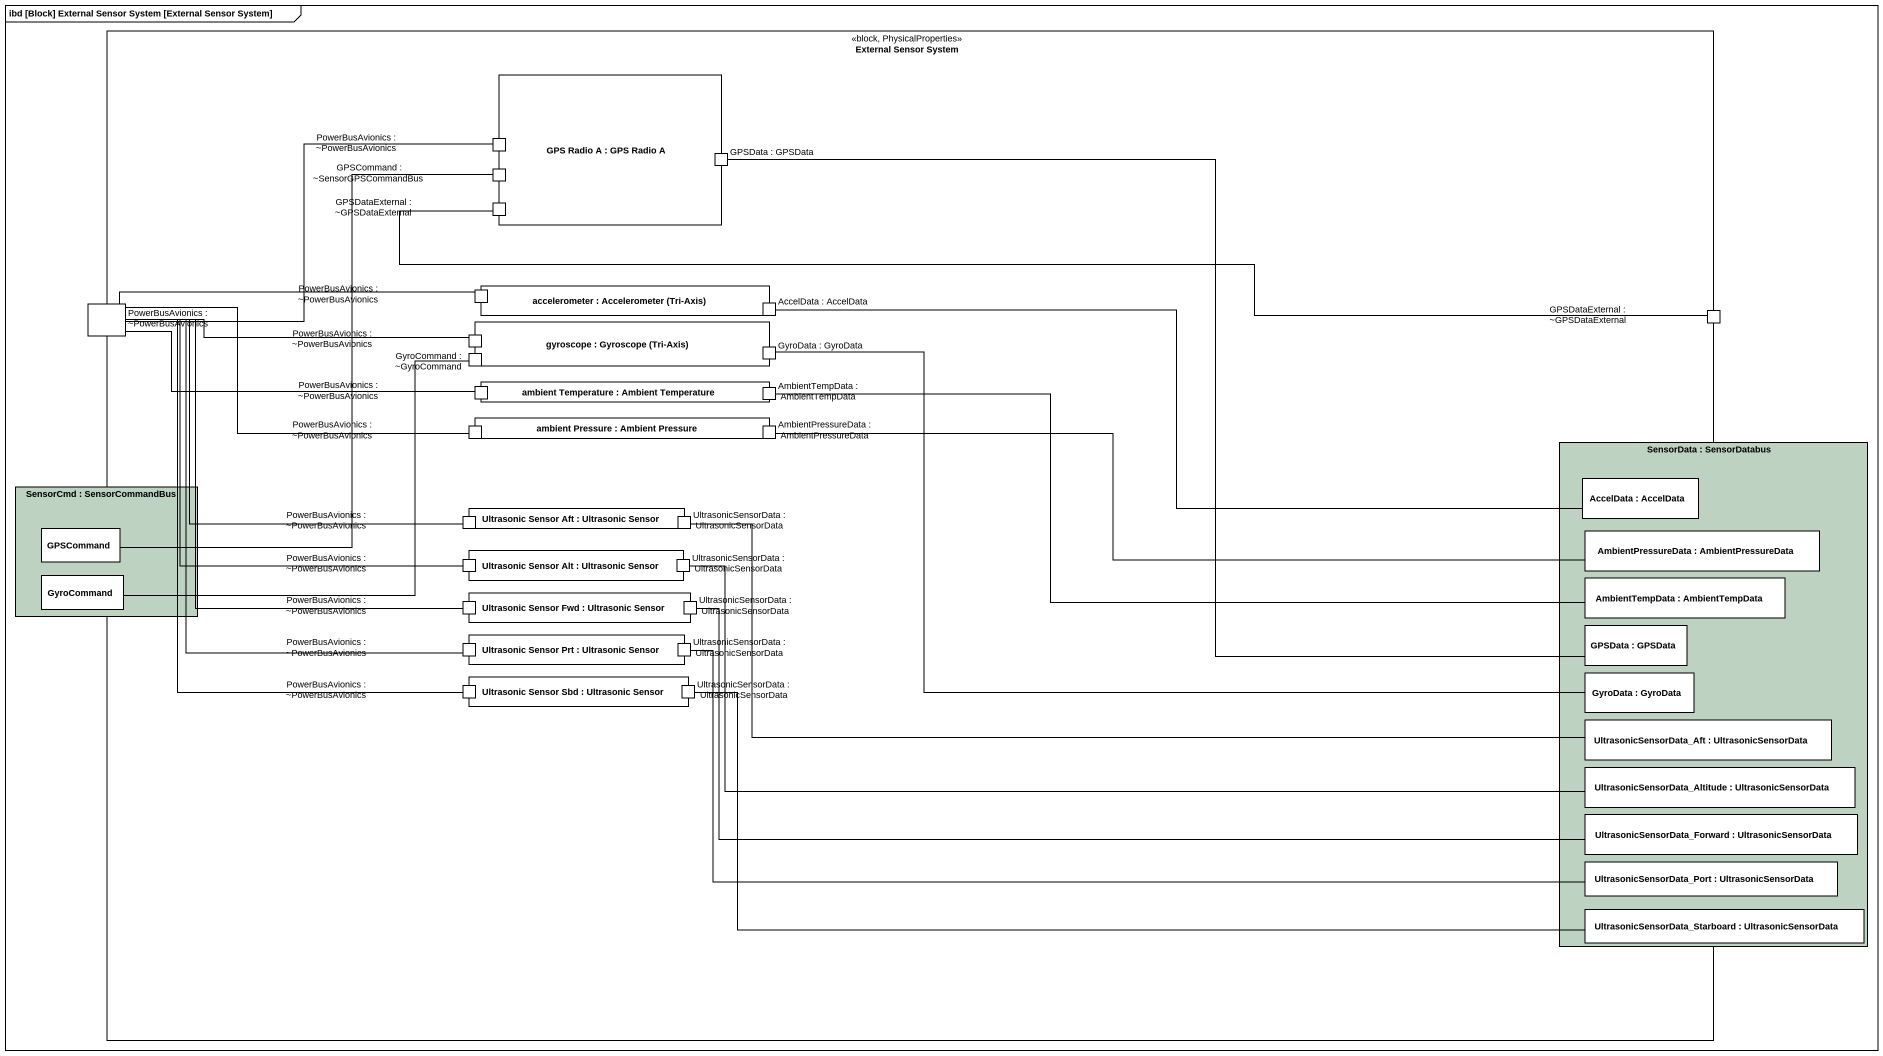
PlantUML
@startuml
mainframe ibd [Block] External Sensor System [External Sensor System]
rectangle "External Sensor System" as External_Sensor_System <<block, PhysicalProperties>> {
  rectangle "GPS Radio A : GPS Radio A" as GPS_Radio_A {
    port "PowerBusAvionics : ~PowerBusAvionics" as PowerBusAvionics
    port "GPSData : GPSData" as GPSData_GPSData
    port "GPSCommand : ~SensorGPSCommandBus" as GPSCommand
    port "GPSDataExternal : ~GPSDataExternal" as GPSDataExternal
  }
  port "PowerBusAvionics : ~PowerBusAvionics" as PowerBusAvionics_2
  rectangle "accelerometer : Accelerometer (Tri-Axis)" as accelerometer {
    port "PowerBusAvionics : ~PowerBusAvionics" as PowerBusAvionics_3
    port "AccelData : AccelData" as AccelData_AccelData
  }
  port "GPSDataExternal : ~GPSDataExternal" as GPSDataExternal_2
  rectangle "gyroscope : Gyroscope (Tri-Axis)" as gyroscope {
    port "PowerBusAvionics : ~PowerBusAvionics" as PowerBusAvionics_4
    port "GyroCommand : ~GyroCommand" as GyroCommand_GyroCommand
    port "GyroData : GyroData" as GyroData_GyroData
  }
  rectangle "ambient Temperature : Ambient Temperature" as ambient_Temperature {
    port "PowerBusAvionics : ~PowerBusAvionics" as PowerBusAvionics_5
    port "AmbientTempData : AmbientTempData" as AmbientTempData
  }
  rectangle "ambient Pressure : Ambient Pressure" as ambient_Pressure {
    port "PowerBusAvionics : ~PowerBusAvionics" as PowerBusAvionics_6
    port "AmbientPressureData : AmbientPressureData" as AmbientPressureData
  }
  rectangle "SensorData : SensorDatabus" as SensorData #BDD2C1 {
    rectangle "AccelData : AccelData" as AccelData
    rectangle "AmbientPressureData : AmbientPressureData" as AmbientPressureData_2
    rectangle "AmbientTempData : AmbientTempData" as AmbientTempData_2
    rectangle "GPSData : GPSData" as GPSData
    rectangle "GyroData : GyroData" as GyroData
    rectangle "UltrasonicSensorData_Aft : UltrasonicSensorData" as UltrasonicSensorData_Aft
    rectangle "UltrasonicSensorData_Altitude : UltrasonicSensorData" as UltrasonicSensorData_6
    rectangle "UltrasonicSensorData_Forward : UltrasonicSensorData" as UltrasonicSensorData_Forward
    rectangle "UltrasonicSensorData_Port : UltrasonicSensorData" as UltrasonicSensorData_Port
    rectangle "UltrasonicSensorData_Starboard : UltrasonicSensorData" as UltrasonicSensorData_7
  }
  rectangle "SensorCmd : SensorCommandBus" as SensorCmd #BDD2C1 {
    rectangle "GPSCommand" as GPSCommand_2
    rectangle GyroCommand
  }
  rectangle "Ultrasonic Sensor Aft : Ultrasonic Sensor" as Ultrasonic_Sensor_Aft {
    port "PowerBusAvionics : ~PowerBusAvionics" as PowerBusAvionics_7
    port "UltrasonicSensorData : UltrasonicSensorData" as UltrasonicSensorData
  }
  rectangle "Ultrasonic Sensor Alt : Ultrasonic Sensor" as Ultrasonic_Sensor_Alt {
    port "PowerBusAvionics : ~PowerBusAvionics" as PowerBusAvionics_8
    port "UltrasonicSensorData : UltrasonicSensorData" as UltrasonicSensorData_2
  }
  rectangle "Ultrasonic Sensor Fwd : Ultrasonic Sensor" as Ultrasonic_Sensor_Fwd {
    port "PowerBusAvionics : ~PowerBusAvionics" as PowerBusAvionics_9
    port "UltrasonicSensorData : UltrasonicSensorData" as UltrasonicSensorData_3
  }
  rectangle "Ultrasonic Sensor Prt : Ultrasonic Sensor" as Ultrasonic_Sensor_Prt {
    port "PowerBusAvionics : ~PowerBusAvionics" as PowerBusAvionics_10
    port "UltrasonicSensorData : UltrasonicSensorData" as UltrasonicSensorData_4
  }
  rectangle "Ultrasonic Sensor Sbd : Ultrasonic Sensor" as Ultrasonic_Sensor_Sbd {
    port "PowerBusAvionics : ~PowerBusAvionics" as PowerBusAvionics_11
    port "UltrasonicSensorData : UltrasonicSensorData" as UltrasonicSensorData_5
  }
}
PowerBusAvionics -left- PowerBusAvionics_2
GPSData_GPSData -right- GPSData
GPSCommand -- GPSCommand_2
PowerBusAvionics_2 -right- PowerBusAvionics_3
PowerBusAvionics_2 -right- PowerBusAvionics_4
PowerBusAvionics_2 -right- PowerBusAvionics_5
PowerBusAvionics_2 -right- PowerBusAvionics_6
PowerBusAvionics_2 -right- PowerBusAvionics_7
PowerBusAvionics_2 -- PowerBusAvionics_8
PowerBusAvionics_2 -- PowerBusAvionics_9
PowerBusAvionics_2 -- PowerBusAvionics_10
PowerBusAvionics_2 -- PowerBusAvionics_11
AccelData_AccelData -right- AccelData
GPSDataExternal_2 -left- GPSDataExternal
GyroCommand_GyroCommand -left- GyroCommand
GyroData_GyroData -right- GyroData
AmbientTempData -right- AmbientTempData_2
AmbientPressureData -right- AmbientPressureData_2
UltrasonicSensorData -right- UltrasonicSensorData_Aft
UltrasonicSensorData_2 -right- UltrasonicSensorData_6
UltrasonicSensorData_3 -right- UltrasonicSensorData_Forward
UltrasonicSensorData_4 -right- UltrasonicSensorData_Port
UltrasonicSensorData_5 -right- UltrasonicSensorData_7
@enduml
